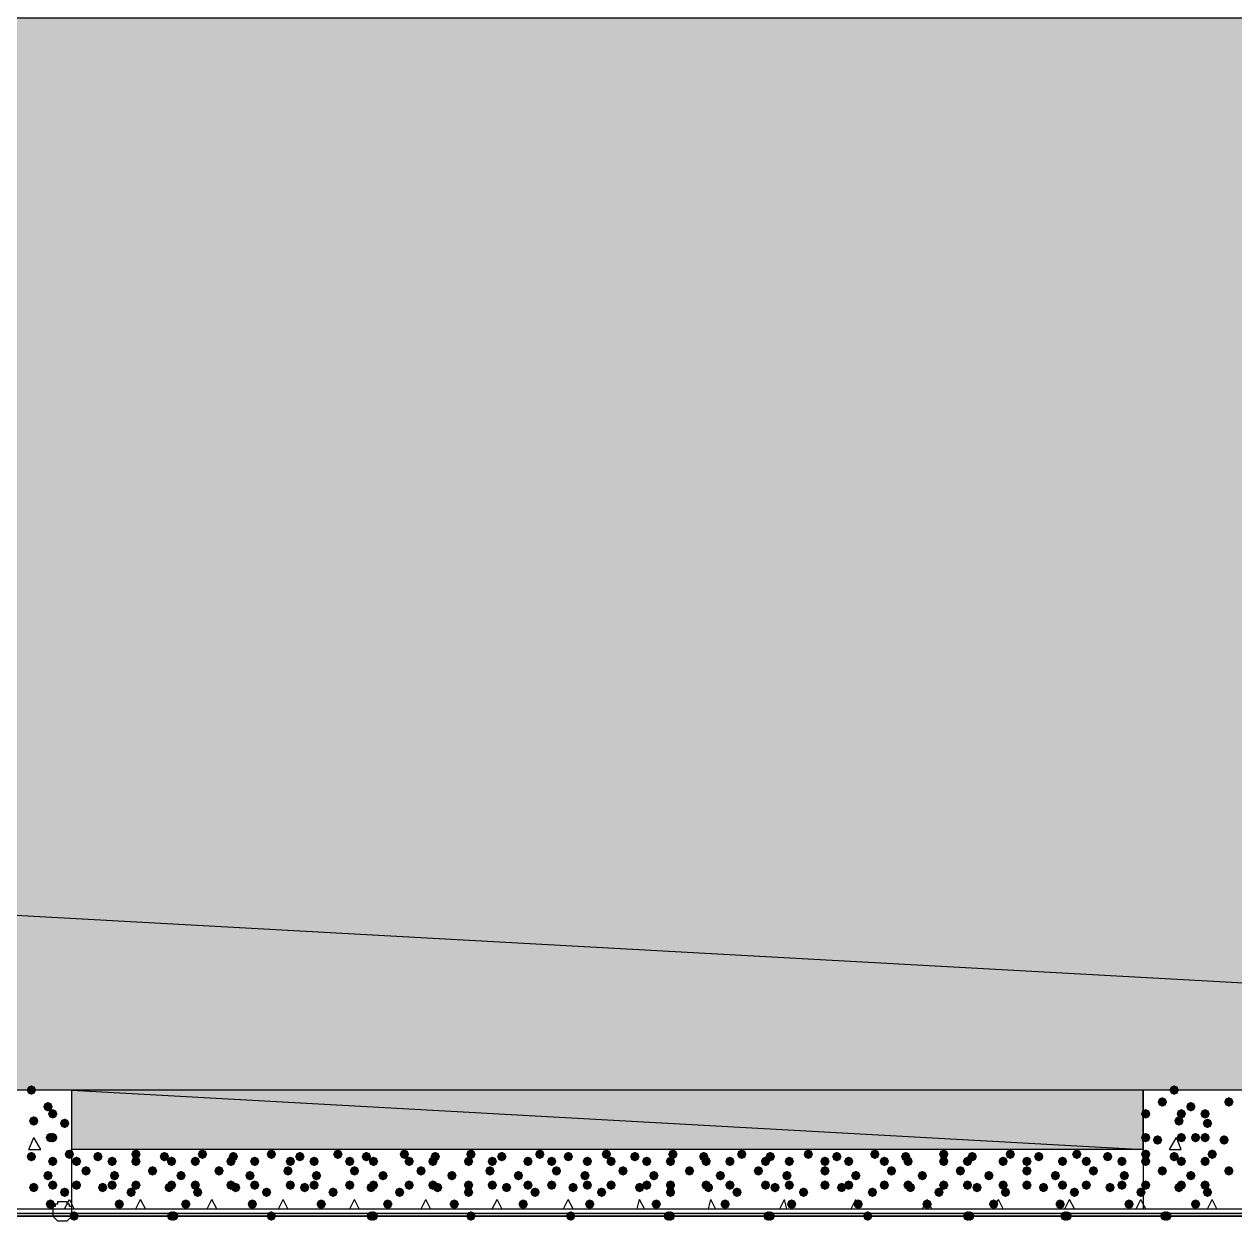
# Model space of a CAD drawing. Header units: millimetres. Extents: x 0 to 420, y 0 to 297.
# Drawn here: x 329.52 to 351.09, y 84.33 to 105.64 of the extents above; entities that cross this region are included whole.
import ezdxf

# ---------------------------------------------------------------- set-up
doc = ezdxf.new("R2010")
doc.units = ezdxf.units.MM
doc.layers.get('0').update_dxf_attribs({"linetype": 'CONTINUOUS'})

msp = doc.modelspace()

# ---------------------------------------------------------------- hatches: boundary and pattern name
at = {"true_color": 0x000008}
h = msp.add_hatch(color=0, dxfattribs=at)
h.paths.add_polyline_path([(385.826, 105.748667), (39.708667, 105.748667), (385.826, 86.656333)], flags=0)
h.paths.add_polyline_path([(39.708667, 105.748667), (385.826, 86.656333), (39.708667, 86.656333)], flags=0)
at = {"true_color": 0x000007}
for points in [[(329.734333, 86.656333), (329.709462, 86.596537), (329.649667, 86.571667), (329.589871, 86.596537), (329.565, 86.656333), (329.589871, 86.716129), (329.649667, 86.741), (329.709462, 86.716129)], [(350.096667, 86.656333), (350.071796, 86.596537), (350.012, 86.571667), (349.952204, 86.596537), (349.927333, 86.656333), (349.952204, 86.716129), (350.012, 86.741), (350.071796, 86.716129)], [(349.885, 86.444667), (349.860129, 86.384871), (349.800333, 86.36), (349.740538, 86.384871), (349.715667, 86.444667), (349.740537, 86.504462), (349.800333, 86.529333), (349.860129, 86.504463)], [(351.070333, 86.444667), (351.045462, 86.384871), (350.985667, 86.36), (350.925871, 86.384871), (350.901, 86.444667), (350.925871, 86.504462), (350.985667, 86.529333), (351.045462, 86.504463)], [(330.030667, 86.36), (330.005796, 86.300204), (329.946, 86.275333), (329.886204, 86.300204), (329.861333, 86.36), (329.886204, 86.419796), (329.946, 86.444667), (330.005796, 86.419796)], [(330.115333, 86.233), (330.090463, 86.173204), (330.030667, 86.148333), (329.970871, 86.173204), (329.946, 86.233), (329.970871, 86.292796), (330.030667, 86.317667), (330.090462, 86.292796)], [(349.588667, 86.233), (349.563796, 86.173204), (349.504, 86.148333), (349.444204, 86.173204), (349.419333, 86.233), (349.444204, 86.292796), (349.504, 86.317667), (349.563796, 86.292796)], [(350.223667, 86.233), (350.198796, 86.173204), (350.139, 86.148333), (350.079204, 86.173204), (350.054333, 86.233), (350.079204, 86.292796), (350.139, 86.317667), (350.198796, 86.292796)], [(350.393, 86.36), (350.368129, 86.300204), (350.308333, 86.275333), (350.248538, 86.300204), (350.223667, 86.36), (350.248537, 86.419796), (350.308333, 86.444667), (350.368129, 86.419796)], [(350.647, 86.233), (350.622129, 86.173204), (350.562333, 86.148333), (350.502538, 86.173204), (350.477667, 86.233), (350.502537, 86.292796), (350.562333, 86.317667), (350.622129, 86.292796)], [(329.776667, 86.106), (329.751796, 86.046204), (329.692, 86.021333), (329.632204, 86.046204), (329.607333, 86.106), (329.632204, 86.165796), (329.692, 86.190667), (329.751796, 86.165796)], [(330.327, 86.063667), (330.302129, 86.003871), (330.242333, 85.979), (330.182538, 86.003871), (330.157667, 86.063667), (330.182537, 86.123462), (330.242333, 86.148333), (330.302129, 86.123463)], [(350.181333, 86.106), (350.156462, 86.046204), (350.096667, 86.021333), (350.036871, 86.046204), (350.012, 86.106), (350.036871, 86.165796), (350.096667, 86.190667), (350.156462, 86.165796)], [(350.689333, 86.063667), (350.664462, 86.003871), (350.604667, 85.979), (350.544871, 86.003871), (350.52, 86.063667), (350.544871, 86.123462), (350.604667, 86.148333), (350.664462, 86.123463)], [(330.073, 85.809667), (330.048129, 85.749871), (329.988333, 85.725), (329.928538, 85.749871), (329.903667, 85.809667), (329.928537, 85.869462), (329.988333, 85.894333), (330.048129, 85.869463)], [(330.115333, 85.809667), (330.090463, 85.749871), (330.030667, 85.725), (329.970871, 85.749871), (329.946, 85.809667), (329.970871, 85.869462), (330.030667, 85.894333), (330.090462, 85.869463)], [(349.588667, 85.809667), (349.563796, 85.749871), (349.504, 85.725), (349.444204, 85.749871), (349.419333, 85.809667), (349.444204, 85.869462), (349.504, 85.894333), (349.563796, 85.869463)], [(349.800333, 85.767333), (349.775463, 85.707538), (349.715667, 85.682667), (349.655871, 85.707538), (349.631, 85.767333), (349.655871, 85.827129), (349.715667, 85.852), (349.775462, 85.827129)], [(350.223667, 85.809667), (350.198796, 85.749871), (350.139, 85.725), (350.079204, 85.749871), (350.054333, 85.809667), (350.079204, 85.869462), (350.139, 85.894333), (350.198796, 85.869463)], [(350.477667, 85.809667), (350.452796, 85.749871), (350.393, 85.725), (350.333204, 85.749871), (350.308333, 85.809667), (350.333204, 85.869462), (350.393, 85.894333), (350.452796, 85.869463)], [(350.647, 85.809667), (350.622129, 85.749871), (350.562333, 85.725), (350.502538, 85.749871), (350.477667, 85.809667), (350.502537, 85.869462), (350.562333, 85.894333), (350.622129, 85.869463)], [(350.985667, 85.767333), (350.960796, 85.707538), (350.901, 85.682667), (350.841204, 85.707538), (350.816333, 85.767333), (350.841204, 85.827129), (350.901, 85.852), (350.960796, 85.827129)], [(329.734333, 85.471), (329.709462, 85.411204), (329.649667, 85.386333), (329.589871, 85.411204), (329.565, 85.471), (329.589871, 85.530796), (329.649667, 85.555667), (329.709462, 85.530796)], [(330.115333, 85.386333), (330.090463, 85.326537), (330.030667, 85.301667), (329.970871, 85.326537), (329.946, 85.386333), (329.970871, 85.446129), (330.030667, 85.471), (330.090462, 85.446129)], [(330.411667, 85.513333), (330.386796, 85.453537), (330.327, 85.428667), (330.267204, 85.453537), (330.242333, 85.513333), (330.267204, 85.573129), (330.327, 85.598), (330.386796, 85.573129)], [(349.588667, 85.513333), (349.563796, 85.453537), (349.504, 85.428667), (349.444204, 85.453537), (349.419333, 85.513333), (349.444204, 85.573129), (349.504, 85.598), (349.563796, 85.573129)], [(349.588667, 85.386333), (349.563796, 85.326537), (349.504, 85.301667), (349.444204, 85.326537), (349.419333, 85.386333), (349.444204, 85.446129), (349.504, 85.471), (349.563796, 85.446129)], [(350.096667, 85.471), (350.071796, 85.411204), (350.012, 85.386333), (349.952204, 85.411204), (349.927333, 85.471), (349.952204, 85.530796), (350.012, 85.555667), (350.071796, 85.530796)], [(350.223667, 85.386333), (350.198796, 85.326537), (350.139, 85.301667), (350.079204, 85.326537), (350.054333, 85.386333), (350.079204, 85.446129), (350.139, 85.471), (350.198796, 85.446129)], [(350.647, 85.386333), (350.622129, 85.326537), (350.562333, 85.301667), (350.502538, 85.326537), (350.477667, 85.386333), (350.502537, 85.446129), (350.562333, 85.471), (350.622129, 85.446129)], [(350.774, 85.513333), (350.749129, 85.453537), (350.689333, 85.428667), (350.629537, 85.453537), (350.604667, 85.513333), (350.629537, 85.573129), (350.689333, 85.598), (350.749129, 85.573129)], [(330.030667, 85.132333), (330.005796, 85.072538), (329.946, 85.047667), (329.886204, 85.072538), (329.861333, 85.132333), (329.886204, 85.192129), (329.946, 85.217), (330.005796, 85.192129)], [(349.885, 85.217), (349.860129, 85.157204), (349.800333, 85.132333), (349.740538, 85.157204), (349.715667, 85.217), (349.740537, 85.276796), (349.800333, 85.301667), (349.860129, 85.276796)], [(350.393, 85.132333), (350.368129, 85.072538), (350.308333, 85.047667), (350.248538, 85.072538), (350.223667, 85.132333), (350.248537, 85.192129), (350.308333, 85.217), (350.368129, 85.192129)], [(351.070333, 85.217), (351.045462, 85.157204), (350.985667, 85.132333), (350.925871, 85.157204), (350.901, 85.217), (350.925871, 85.276796), (350.985667, 85.301667), (351.045462, 85.276796)], [(329.776667, 84.920667), (329.751796, 84.860871), (329.692, 84.836), (329.632204, 84.860871), (329.607333, 84.920667), (329.632204, 84.980462), (329.692, 85.005333), (329.751796, 84.980463)], [(330.115333, 84.963), (330.090463, 84.903204), (330.030667, 84.878333), (329.970871, 84.903204), (329.946, 84.963), (329.970871, 85.022796), (330.030667, 85.047667), (330.090462, 85.022796)], [(349.588667, 84.963), (349.563796, 84.903204), (349.504, 84.878333), (349.444204, 84.903204), (349.419333, 84.963), (349.444204, 85.022796), (349.504, 85.047667), (349.563796, 85.022796)], [(350.181333, 84.920667), (350.156462, 84.860871), (350.096667, 84.836), (350.036871, 84.860871), (350.012, 84.920667), (350.036871, 84.980462), (350.096667, 85.005333), (350.156462, 84.980463)], [(350.223667, 84.963), (350.198796, 84.903204), (350.139, 84.878333), (350.079204, 84.903204), (350.054333, 84.963), (350.079204, 85.022796), (350.139, 85.047667), (350.198796, 85.022796)], [(350.647, 84.963), (350.622129, 84.903204), (350.562333, 84.878333), (350.502538, 84.903204), (350.477667, 84.963), (350.502537, 85.022796), (350.562333, 85.047667), (350.622129, 85.022796)], [(330.327, 84.836), (330.302129, 84.776204), (330.242333, 84.751333), (330.182538, 84.776204), (330.157667, 84.836), (330.182537, 84.895796), (330.242333, 84.920667), (330.302129, 84.895796)], [(350.689333, 84.836), (350.664462, 84.776204), (350.604667, 84.751333), (350.544871, 84.776204), (350.52, 84.836), (350.544871, 84.895796), (350.604667, 84.920667), (350.664462, 84.895796)], [(330.073, 84.624333), (330.048129, 84.564537), (329.988333, 84.539667), (329.928538, 84.564537), (329.903667, 84.624333), (329.928537, 84.684129), (329.988333, 84.709), (330.048129, 84.684129)], [(350.477667, 84.624333), (350.452796, 84.564537), (350.393, 84.539667), (350.333204, 84.564537), (350.308333, 84.624333), (350.333204, 84.684129), (350.393, 84.709), (350.452796, 84.684129)]]:
    msp.add_hatch(color=0, dxfattribs=at).paths.add_polyline_path(points, flags=0)
at = {"true_color": 0x000008}
h = msp.add_hatch(color=0, dxfattribs=at)
h.paths.add_polyline_path([(349.461667, 86.656333), (330.369333, 86.656333), (349.461667, 85.598)], flags=0)
h.paths.add_polyline_path([(330.369333, 86.656333), (349.461667, 85.598), (330.369333, 85.598)], flags=0)
for points in [[(330.538667, 85.386333), (330.513796, 85.326537), (330.454, 85.301667), (330.394204, 85.326537), (330.369333, 85.386333), (330.394204, 85.446129), (330.454, 85.471), (330.513796, 85.446129)], [(330.919667, 85.471), (330.894796, 85.411204), (330.835, 85.386333), (330.775204, 85.411204), (330.750333, 85.471), (330.775204, 85.530796), (330.835, 85.555667), (330.894796, 85.530796)], [(331.173667, 85.386333), (331.148796, 85.326537), (331.089, 85.301667), (331.029204, 85.326537), (331.004333, 85.386333), (331.029204, 85.446129), (331.089, 85.471), (331.148796, 85.446129)], [(331.597, 85.513333), (331.572129, 85.453537), (331.512333, 85.428667), (331.452538, 85.453537), (331.427667, 85.513333), (331.452537, 85.573129), (331.512333, 85.598), (331.572129, 85.573129)], [(331.597, 85.386333), (331.572129, 85.326537), (331.512333, 85.301667), (331.452538, 85.326537), (331.427667, 85.386333), (331.452537, 85.446129), (331.512333, 85.471), (331.572129, 85.446129)], [(332.105, 85.471), (332.080129, 85.411204), (332.020333, 85.386333), (331.960537, 85.411204), (331.935667, 85.471), (331.960537, 85.530796), (332.020333, 85.555667), (332.080129, 85.530796)], [(332.232, 85.386333), (332.207129, 85.326537), (332.147333, 85.301667), (332.087538, 85.326537), (332.062667, 85.386333), (332.087537, 85.446129), (332.147333, 85.471), (332.207129, 85.446129)], [(332.655333, 85.386333), (332.630463, 85.326537), (332.570667, 85.301667), (332.510871, 85.326537), (332.486, 85.386333), (332.510871, 85.446129), (332.570667, 85.471), (332.630462, 85.446129)], [(332.782333, 85.513333), (332.757462, 85.453537), (332.697667, 85.428667), (332.637871, 85.453537), (332.613, 85.513333), (332.637871, 85.573129), (332.697667, 85.598), (332.757462, 85.573129)], [(333.290333, 85.386333), (333.265463, 85.326537), (333.205667, 85.301667), (333.145871, 85.326537), (333.121, 85.386333), (333.145871, 85.446129), (333.205667, 85.471), (333.265462, 85.446129)], [(333.332667, 85.471), (333.307796, 85.411204), (333.248, 85.386333), (333.188204, 85.411204), (333.163333, 85.471), (333.188204, 85.530796), (333.248, 85.555667), (333.307796, 85.530796)], [(333.713667, 85.386333), (333.688796, 85.326537), (333.629, 85.301667), (333.569204, 85.326537), (333.544333, 85.386333), (333.569204, 85.446129), (333.629, 85.471), (333.688796, 85.446129)], [(334.01, 85.513333), (333.985129, 85.453537), (333.925333, 85.428667), (333.865538, 85.453537), (333.840667, 85.513333), (333.865537, 85.573129), (333.925333, 85.598), (333.985129, 85.573129)], [(334.348667, 85.386333), (334.323796, 85.326537), (334.264, 85.301667), (334.204204, 85.326537), (334.179333, 85.386333), (334.204204, 85.446129), (334.264, 85.471), (334.323796, 85.446129)], [(334.518, 85.471), (334.493129, 85.411204), (334.433333, 85.386333), (334.373538, 85.411204), (334.348667, 85.471), (334.373537, 85.530796), (334.433333, 85.555667), (334.493129, 85.530796)], [(334.772, 85.386333), (334.747129, 85.326537), (334.687333, 85.301667), (334.627538, 85.326537), (334.602667, 85.386333), (334.627537, 85.446129), (334.687333, 85.471), (334.747129, 85.446129)], [(335.195333, 85.513333), (335.170462, 85.453537), (335.110667, 85.428667), (335.050871, 85.453537), (335.026, 85.513333), (335.050871, 85.573129), (335.110667, 85.598), (335.170462, 85.573129)], [(335.407, 85.386333), (335.382129, 85.326537), (335.322333, 85.301667), (335.262538, 85.326537), (335.237667, 85.386333), (335.262537, 85.446129), (335.322333, 85.471), (335.382129, 85.446129)], [(335.703333, 85.471), (335.678463, 85.411204), (335.618667, 85.386333), (335.558871, 85.411204), (335.534, 85.471), (335.558871, 85.530796), (335.618667, 85.555667), (335.678462, 85.530796)], [(335.830333, 85.386333), (335.805462, 85.326537), (335.745667, 85.301667), (335.685871, 85.326537), (335.661, 85.386333), (335.685871, 85.446129), (335.745667, 85.471), (335.805462, 85.446129)], [(336.380667, 85.513333), (336.355796, 85.453537), (336.296, 85.428667), (336.236204, 85.453537), (336.211333, 85.513333), (336.236204, 85.573129), (336.296, 85.598), (336.355796, 85.573129)], [(336.465333, 85.386333), (336.440462, 85.326537), (336.380667, 85.301667), (336.320871, 85.326537), (336.296, 85.386333), (336.320871, 85.446129), (336.380667, 85.471), (336.440462, 85.446129)], [(336.888667, 85.386333), (336.863796, 85.326537), (336.804, 85.301667), (336.744204, 85.326537), (336.719333, 85.386333), (336.744204, 85.446129), (336.804, 85.471), (336.863796, 85.446129)], [(336.931, 85.471), (336.906129, 85.411204), (336.846333, 85.386333), (336.786538, 85.411204), (336.761667, 85.471), (336.786537, 85.530796), (336.846333, 85.555667), (336.906129, 85.530796)], [(337.523667, 85.386333), (337.498796, 85.326537), (337.439, 85.301667), (337.379204, 85.326537), (337.354333, 85.386333), (337.379204, 85.446129), (337.439, 85.471), (337.498796, 85.446129)], [(337.566, 85.513333), (337.541129, 85.453537), (337.481333, 85.428667), (337.421538, 85.453537), (337.396667, 85.513333), (337.421537, 85.573129), (337.481333, 85.598), (337.541129, 85.573129)], [(337.947, 85.386333), (337.922129, 85.326537), (337.862333, 85.301667), (337.802538, 85.326537), (337.777667, 85.386333), (337.802537, 85.446129), (337.862333, 85.471), (337.922129, 85.446129)], [(338.116333, 85.471), (338.091462, 85.411204), (338.031667, 85.386333), (337.971871, 85.411204), (337.947, 85.471), (337.971871, 85.530796), (338.031667, 85.555667), (338.091462, 85.530796)], [(338.582, 85.386333), (338.557129, 85.326537), (338.497333, 85.301667), (338.437538, 85.326537), (338.412667, 85.386333), (338.437537, 85.446129), (338.497333, 85.471), (338.557129, 85.446129)], [(338.793667, 85.513333), (338.768796, 85.453537), (338.709, 85.428667), (338.649204, 85.453537), (338.624333, 85.513333), (338.649204, 85.573129), (338.709, 85.598), (338.768796, 85.573129)], [(339.005333, 85.386333), (338.980462, 85.326537), (338.920667, 85.301667), (338.860871, 85.326537), (338.836, 85.386333), (338.860871, 85.446129), (338.920667, 85.471), (338.980462, 85.446129)], [(339.301667, 85.471), (339.276796, 85.411204), (339.217, 85.386333), (339.157204, 85.411204), (339.132333, 85.471), (339.157204, 85.530796), (339.217, 85.555667), (339.276796, 85.530796)], [(339.640333, 85.386333), (339.615463, 85.326537), (339.555667, 85.301667), (339.495871, 85.326537), (339.471, 85.386333), (339.495871, 85.446129), (339.555667, 85.471), (339.615462, 85.446129)], [(339.979, 85.513333), (339.954129, 85.453537), (339.894333, 85.428667), (339.834538, 85.453537), (339.809667, 85.513333), (339.834537, 85.573129), (339.894333, 85.598), (339.954129, 85.573129)], [(340.063667, 85.386333), (340.038796, 85.326537), (339.979, 85.301667), (339.919204, 85.326537), (339.894333, 85.386333), (339.919204, 85.446129), (339.979, 85.471), (340.038796, 85.446129)], [(340.487, 85.471), (340.462129, 85.411204), (340.402333, 85.386333), (340.342538, 85.411204), (340.317667, 85.471), (340.342537, 85.530796), (340.402333, 85.555667), (340.462129, 85.530796)], [(340.698667, 85.386333), (340.673796, 85.326537), (340.614, 85.301667), (340.554204, 85.326537), (340.529333, 85.386333), (340.554204, 85.446129), (340.614, 85.471), (340.673796, 85.446129)], [(341.122, 85.386333), (341.097129, 85.326537), (341.037333, 85.301667), (340.977538, 85.326537), (340.952667, 85.386333), (340.977537, 85.446129), (341.037333, 85.471), (341.097129, 85.446129)], [(341.164333, 85.513333), (341.139462, 85.453537), (341.079667, 85.428667), (341.019871, 85.453537), (340.995, 85.513333), (341.019871, 85.573129), (341.079667, 85.598), (341.139462, 85.573129)], [(341.714667, 85.471), (341.689796, 85.411204), (341.63, 85.386333), (341.570204, 85.411204), (341.545333, 85.471), (341.570204, 85.530796), (341.63, 85.555667), (341.689796, 85.530796)], [(341.757, 85.386333), (341.732129, 85.326537), (341.672333, 85.301667), (341.612538, 85.326537), (341.587667, 85.386333), (341.612537, 85.446129), (341.672333, 85.471), (341.732129, 85.446129)], [(342.180333, 85.386333), (342.155463, 85.326537), (342.095667, 85.301667), (342.035871, 85.326537), (342.011, 85.386333), (342.035871, 85.446129), (342.095667, 85.471), (342.155462, 85.446129)], [(342.392, 85.513333), (342.367129, 85.453537), (342.307333, 85.428667), (342.247538, 85.453537), (342.222667, 85.513333), (342.247537, 85.573129), (342.307333, 85.598), (342.367129, 85.573129)], [(342.815333, 85.386333), (342.790462, 85.326537), (342.730667, 85.301667), (342.670871, 85.326537), (342.646, 85.386333), (342.670871, 85.446129), (342.730667, 85.471), (342.790462, 85.446129)], [(342.9, 85.471), (342.875129, 85.411204), (342.815333, 85.386333), (342.755538, 85.411204), (342.730667, 85.471), (342.755537, 85.530796), (342.815333, 85.555667), (342.875129, 85.530796)], [(343.238667, 85.386333), (343.213796, 85.326537), (343.154, 85.301667), (343.094204, 85.326537), (343.069333, 85.386333), (343.094204, 85.446129), (343.154, 85.471), (343.213796, 85.446129)], [(343.577333, 85.513333), (343.552462, 85.453537), (343.492667, 85.428667), (343.432871, 85.453537), (343.408, 85.513333), (343.432871, 85.573129), (343.492667, 85.598), (343.552462, 85.573129)], [(343.873667, 85.386333), (343.848796, 85.326537), (343.789, 85.301667), (343.729204, 85.326537), (343.704333, 85.386333), (343.729204, 85.446129), (343.789, 85.471), (343.848796, 85.446129)], [(344.085333, 85.471), (344.060462, 85.411204), (344.000667, 85.386333), (343.940871, 85.411204), (343.916, 85.471), (343.940871, 85.530796), (344.000667, 85.555667), (344.060462, 85.530796)], [(344.297, 85.386333), (344.272129, 85.326537), (344.212333, 85.301667), (344.152537, 85.326537), (344.127667, 85.386333), (344.152537, 85.446129), (344.212333, 85.471), (344.272129, 85.446129)], [(344.762667, 85.513333), (344.737796, 85.453537), (344.678, 85.428667), (344.618204, 85.453537), (344.593333, 85.513333), (344.618204, 85.573129), (344.678, 85.598), (344.737796, 85.573129)], [(344.932, 85.386333), (344.907129, 85.326537), (344.847333, 85.301667), (344.787537, 85.326537), (344.762667, 85.386333), (344.787537, 85.446129), (344.847333, 85.471), (344.907129, 85.446129)], [(345.313, 85.471), (345.288129, 85.411204), (345.228333, 85.386333), (345.168537, 85.411204), (345.143667, 85.471), (345.168537, 85.530796), (345.228333, 85.555667), (345.288129, 85.530796)], [(345.355333, 85.386333), (345.330462, 85.326537), (345.270667, 85.301667), (345.210871, 85.326537), (345.186, 85.386333), (345.210871, 85.446129), (345.270667, 85.471), (345.330462, 85.446129)], [(345.990333, 85.513333), (345.965463, 85.453537), (345.905667, 85.428667), (345.845871, 85.453537), (345.821, 85.513333), (345.845871, 85.573129), (345.905667, 85.598), (345.965462, 85.573129)], [(345.990333, 85.386333), (345.965463, 85.326537), (345.905667, 85.301667), (345.845871, 85.326537), (345.821, 85.386333), (345.845871, 85.446129), (345.905667, 85.471), (345.965462, 85.446129)], [(346.413667, 85.386333), (346.388796, 85.326537), (346.329, 85.301667), (346.269204, 85.326537), (346.244333, 85.386333), (346.269204, 85.446129), (346.329, 85.471), (346.388796, 85.446129)], [(346.498333, 85.471), (346.473462, 85.411204), (346.413667, 85.386333), (346.353871, 85.411204), (346.329, 85.471), (346.353871, 85.530796), (346.413667, 85.555667), (346.473462, 85.530796)], [(347.048667, 85.386333), (347.023796, 85.326537), (346.964, 85.301667), (346.904204, 85.326537), (346.879333, 85.386333), (346.904204, 85.446129), (346.964, 85.471), (347.023796, 85.446129)], [(347.175667, 85.513333), (347.150796, 85.453537), (347.091, 85.428667), (347.031204, 85.453537), (347.006333, 85.513333), (347.031204, 85.573129), (347.091, 85.598), (347.150796, 85.573129)], [(347.472, 85.386333), (347.447129, 85.326537), (347.387333, 85.301667), (347.327538, 85.326537), (347.302667, 85.386333), (347.327537, 85.446129), (347.387333, 85.471), (347.447129, 85.446129)], [(347.683667, 85.471), (347.658796, 85.411204), (347.599, 85.386333), (347.539204, 85.411204), (347.514333, 85.471), (347.539204, 85.530796), (347.599, 85.555667), (347.658796, 85.530796)], [(348.107, 85.386333), (348.082129, 85.326537), (348.022333, 85.301667), (347.962538, 85.326537), (347.937667, 85.386333), (347.962537, 85.446129), (348.022333, 85.471), (348.082129, 85.446129)], [(348.361, 85.513333), (348.336129, 85.453537), (348.276333, 85.428667), (348.216537, 85.453537), (348.191667, 85.513333), (348.216537, 85.573129), (348.276333, 85.598), (348.336129, 85.573129)], [(348.530333, 85.386333), (348.505463, 85.326537), (348.445667, 85.301667), (348.385871, 85.326537), (348.361, 85.386333), (348.385871, 85.446129), (348.445667, 85.471), (348.505462, 85.446129)], [(348.911333, 85.471), (348.886462, 85.411204), (348.826667, 85.386333), (348.766871, 85.411204), (348.742, 85.471), (348.766871, 85.530796), (348.826667, 85.555667), (348.886462, 85.530796)], [(349.165333, 85.386333), (349.140463, 85.326537), (349.080667, 85.301667), (349.020871, 85.326537), (348.996, 85.386333), (349.020871, 85.446129), (349.080667, 85.471), (349.140462, 85.446129)], [(330.708, 85.217), (330.683129, 85.157204), (330.623333, 85.132333), (330.563538, 85.157204), (330.538667, 85.217), (330.563537, 85.276796), (330.623333, 85.301667), (330.683129, 85.276796)], [(331.216, 85.132333), (331.191129, 85.072538), (331.131333, 85.047667), (331.071537, 85.072538), (331.046667, 85.132333), (331.071537, 85.192129), (331.131333, 85.217), (331.191129, 85.192129)], [(331.893333, 85.217), (331.868462, 85.157204), (331.808667, 85.132333), (331.748871, 85.157204), (331.724, 85.217), (331.748871, 85.276796), (331.808667, 85.301667), (331.868462, 85.276796)], [(332.401333, 85.132333), (332.376463, 85.072538), (332.316667, 85.047667), (332.256871, 85.072538), (332.232, 85.132333), (332.256871, 85.192129), (332.316667, 85.217), (332.376462, 85.192129)], [(333.078667, 85.217), (333.053796, 85.157204), (332.994, 85.132333), (332.934204, 85.157204), (332.909333, 85.217), (332.934204, 85.276796), (332.994, 85.301667), (333.053796, 85.276796)], [(333.629, 85.132333), (333.604129, 85.072538), (333.544333, 85.047667), (333.484537, 85.072538), (333.459667, 85.132333), (333.484537, 85.192129), (333.544333, 85.217), (333.604129, 85.192129)], [(334.306333, 85.217), (334.281462, 85.157204), (334.221667, 85.132333), (334.161871, 85.157204), (334.137, 85.217), (334.161871, 85.276796), (334.221667, 85.301667), (334.281462, 85.276796)], [(334.814333, 85.132333), (334.789462, 85.072538), (334.729667, 85.047667), (334.669871, 85.072538), (334.645, 85.132333), (334.669871, 85.192129), (334.729667, 85.217), (334.789462, 85.192129)], [(335.491667, 85.217), (335.466796, 85.157204), (335.407, 85.132333), (335.347204, 85.157204), (335.322333, 85.217), (335.347204, 85.276796), (335.407, 85.301667), (335.466796, 85.276796)], [(335.999667, 85.132333), (335.974796, 85.072538), (335.915, 85.047667), (335.855204, 85.072538), (335.830333, 85.132333), (335.855204, 85.192129), (335.915, 85.217), (335.974796, 85.192129)], [(336.677, 85.217), (336.652129, 85.157204), (336.592333, 85.132333), (336.532537, 85.157204), (336.507667, 85.217), (336.532537, 85.276796), (336.592333, 85.301667), (336.652129, 85.276796)], [(337.227333, 85.132333), (337.202462, 85.072538), (337.142667, 85.047667), (337.082871, 85.072538), (337.058, 85.132333), (337.082871, 85.192129), (337.142667, 85.217), (337.202462, 85.192129)], [(337.904667, 85.217), (337.879796, 85.157204), (337.82, 85.132333), (337.760204, 85.157204), (337.735333, 85.217), (337.760204, 85.276796), (337.82, 85.301667), (337.879796, 85.276796)], [(338.412667, 85.132333), (338.387796, 85.072538), (338.328, 85.047667), (338.268204, 85.072538), (338.243333, 85.132333), (338.268204, 85.192129), (338.328, 85.217), (338.387796, 85.192129)], [(339.09, 85.217), (339.065129, 85.157204), (339.005333, 85.132333), (338.945538, 85.157204), (338.920667, 85.217), (338.945537, 85.276796), (339.005333, 85.301667), (339.065129, 85.276796)], [(339.598, 85.132333), (339.573129, 85.072538), (339.513333, 85.047667), (339.453538, 85.072538), (339.428667, 85.132333), (339.453537, 85.192129), (339.513333, 85.217), (339.573129, 85.192129)], [(340.275333, 85.217), (340.250463, 85.157204), (340.190667, 85.132333), (340.130871, 85.157204), (340.106, 85.217), (340.130871, 85.276796), (340.190667, 85.301667), (340.250462, 85.276796)], [(340.825667, 85.132333), (340.800796, 85.072538), (340.741, 85.047667), (340.681204, 85.072538), (340.656333, 85.132333), (340.681204, 85.192129), (340.741, 85.217), (340.800796, 85.192129)], [(341.460667, 85.217), (341.435796, 85.157204), (341.376, 85.132333), (341.316204, 85.157204), (341.291333, 85.217), (341.316204, 85.276796), (341.376, 85.301667), (341.435796, 85.276796)], [(342.011, 85.132333), (341.986129, 85.072538), (341.926333, 85.047667), (341.866537, 85.072538), (341.841667, 85.132333), (341.866537, 85.192129), (341.926333, 85.217), (341.986129, 85.192129)], [(342.688333, 85.217), (342.663462, 85.157204), (342.603667, 85.132333), (342.543871, 85.157204), (342.519, 85.217), (342.543871, 85.276796), (342.603667, 85.301667), (342.663462, 85.276796)], [(343.196333, 85.132333), (343.171462, 85.072538), (343.111667, 85.047667), (343.051871, 85.072538), (343.027, 85.132333), (343.051871, 85.192129), (343.111667, 85.217), (343.171462, 85.192129)], [(343.873667, 85.217), (343.848796, 85.157204), (343.789, 85.132333), (343.729204, 85.157204), (343.704333, 85.217), (343.729204, 85.276796), (343.789, 85.301667), (343.848796, 85.276796)], [(344.424, 85.132333), (344.399129, 85.072538), (344.339333, 85.047667), (344.279537, 85.072538), (344.254667, 85.132333), (344.279537, 85.192129), (344.339333, 85.217), (344.399129, 85.192129)], [(345.059, 85.217), (345.034129, 85.157204), (344.974333, 85.132333), (344.914537, 85.157204), (344.889667, 85.217), (344.914537, 85.276796), (344.974333, 85.301667), (345.034129, 85.276796)], [(345.609333, 85.132333), (345.584462, 85.072538), (345.524667, 85.047667), (345.464871, 85.072538), (345.44, 85.132333), (345.464871, 85.192129), (345.524667, 85.217), (345.584462, 85.192129)], [(346.286667, 85.217), (346.261796, 85.157204), (346.202, 85.132333), (346.142204, 85.157204), (346.117333, 85.217), (346.142204, 85.276796), (346.202, 85.301667), (346.261796, 85.276796)], [(346.794667, 85.132333), (346.769796, 85.072538), (346.71, 85.047667), (346.650204, 85.072538), (346.625333, 85.132333), (346.650204, 85.192129), (346.71, 85.217), (346.769796, 85.192129)], [(347.472, 85.217), (347.447129, 85.157204), (347.387333, 85.132333), (347.327538, 85.157204), (347.302667, 85.217), (347.327537, 85.276796), (347.387333, 85.301667), (347.447129, 85.276796)], [(347.98, 85.132333), (347.955129, 85.072538), (347.895333, 85.047667), (347.835537, 85.072538), (347.810667, 85.132333), (347.835537, 85.192129), (347.895333, 85.217), (347.955129, 85.192129)], [(348.657333, 85.217), (348.632462, 85.157204), (348.572667, 85.132333), (348.512871, 85.157204), (348.488, 85.217), (348.512871, 85.276796), (348.572667, 85.301667), (348.632462, 85.276796)], [(349.207667, 85.132333), (349.182796, 85.072538), (349.123, 85.047667), (349.063204, 85.072538), (349.038333, 85.132333), (349.063204, 85.192129), (349.123, 85.217), (349.182796, 85.192129)], [(330.538667, 84.963), (330.513796, 84.903204), (330.454, 84.878333), (330.394204, 84.903204), (330.369333, 84.963), (330.394204, 85.022796), (330.454, 85.047667), (330.513796, 85.022796)], [(331.004333, 84.920667), (330.979462, 84.860871), (330.919667, 84.836), (330.859871, 84.860871), (330.835, 84.920667), (330.859871, 84.980462), (330.919667, 85.005333), (330.979462, 84.980463)], [(331.173667, 84.963), (331.148796, 84.903204), (331.089, 84.878333), (331.029204, 84.903204), (331.004333, 84.963), (331.029204, 85.022796), (331.089, 85.047667), (331.148796, 85.022796)], [(331.597, 84.963), (331.572129, 84.903204), (331.512333, 84.878333), (331.452538, 84.903204), (331.427667, 84.963), (331.452537, 85.022796), (331.512333, 85.047667), (331.572129, 85.022796)], [(332.189667, 84.920667), (332.164796, 84.860871), (332.105, 84.836), (332.045204, 84.860871), (332.020333, 84.920667), (332.045204, 84.980462), (332.105, 85.005333), (332.164796, 84.980463)], [(332.232, 84.963), (332.207129, 84.903204), (332.147333, 84.878333), (332.087538, 84.903204), (332.062667, 84.963), (332.087537, 85.022796), (332.147333, 85.047667), (332.207129, 85.022796)], [(332.655333, 84.963), (332.630463, 84.903204), (332.570667, 84.878333), (332.510871, 84.903204), (332.486, 84.963), (332.510871, 85.022796), (332.570667, 85.047667), (332.630462, 85.022796)], [(333.290333, 84.963), (333.265463, 84.903204), (333.205667, 84.878333), (333.145871, 84.903204), (333.121, 84.963), (333.145871, 85.022796), (333.205667, 85.047667), (333.265462, 85.022796)], [(333.375, 84.920667), (333.350129, 84.860871), (333.290333, 84.836), (333.230537, 84.860871), (333.205667, 84.920667), (333.230537, 84.980462), (333.290333, 85.005333), (333.350129, 84.980463)], [(333.713667, 84.963), (333.688796, 84.903204), (333.629, 84.878333), (333.569204, 84.903204), (333.544333, 84.963), (333.569204, 85.022796), (333.629, 85.047667), (333.688796, 85.022796)], [(334.348667, 84.963), (334.323796, 84.903204), (334.264, 84.878333), (334.204204, 84.903204), (334.179333, 84.963), (334.204204, 85.022796), (334.264, 85.047667), (334.323796, 85.022796)], [(334.602667, 84.920667), (334.577796, 84.860871), (334.518, 84.836), (334.458204, 84.860871), (334.433333, 84.920667), (334.458204, 84.980462), (334.518, 85.005333), (334.577796, 84.980463)], [(334.772, 84.963), (334.747129, 84.903204), (334.687333, 84.878333), (334.627538, 84.903204), (334.602667, 84.963), (334.627537, 85.022796), (334.687333, 85.047667), (334.747129, 85.022796)], [(335.407, 84.963), (335.382129, 84.903204), (335.322333, 84.878333), (335.262538, 84.903204), (335.237667, 84.963), (335.262537, 85.022796), (335.322333, 85.047667), (335.382129, 85.022796)], [(335.788, 84.920667), (335.763129, 84.860871), (335.703333, 84.836), (335.643537, 84.860871), (335.618667, 84.920667), (335.643537, 84.980462), (335.703333, 85.005333), (335.763129, 84.980463)], [(335.830333, 84.963), (335.805462, 84.903204), (335.745667, 84.878333), (335.685871, 84.903204), (335.661, 84.963), (335.685871, 85.022796), (335.745667, 85.047667), (335.805462, 85.022796)], [(336.465333, 84.963), (336.440462, 84.903204), (336.380667, 84.878333), (336.320871, 84.903204), (336.296, 84.963), (336.320871, 85.022796), (336.380667, 85.047667), (336.440462, 85.022796)], [(336.888667, 84.963), (336.863796, 84.903204), (336.804, 84.878333), (336.744204, 84.903204), (336.719333, 84.963), (336.744204, 85.022796), (336.804, 85.047667), (336.863796, 85.022796)], [(336.973333, 84.920667), (336.948463, 84.860871), (336.888667, 84.836), (336.828871, 84.860871), (336.804, 84.920667), (336.828871, 84.980462), (336.888667, 85.005333), (336.948462, 84.980463)], [(337.523667, 84.963), (337.498796, 84.903204), (337.439, 84.878333), (337.379204, 84.903204), (337.354333, 84.963), (337.379204, 85.022796), (337.439, 85.047667), (337.498796, 85.022796)], [(337.947, 84.963), (337.922129, 84.903204), (337.862333, 84.878333), (337.802538, 84.903204), (337.777667, 84.963), (337.802537, 85.022796), (337.862333, 85.047667), (337.922129, 85.022796)], [(338.201, 84.920667), (338.176129, 84.860871), (338.116333, 84.836), (338.056537, 84.860871), (338.031667, 84.920667), (338.056537, 84.980462), (338.116333, 85.005333), (338.176129, 84.980463)], [(338.582, 84.963), (338.557129, 84.903204), (338.497333, 84.878333), (338.437538, 84.903204), (338.412667, 84.963), (338.437537, 85.022796), (338.497333, 85.047667), (338.557129, 85.022796)], [(339.005333, 84.963), (338.980462, 84.903204), (338.920667, 84.878333), (338.860871, 84.903204), (338.836, 84.963), (338.860871, 85.022796), (338.920667, 85.047667), (338.980462, 85.022796)], [(339.386333, 84.920667), (339.361463, 84.860871), (339.301667, 84.836), (339.241871, 84.860871), (339.217, 84.920667), (339.241871, 84.980462), (339.301667, 85.005333), (339.361462, 84.980463)], [(339.640333, 84.963), (339.615463, 84.903204), (339.555667, 84.878333), (339.495871, 84.903204), (339.471, 84.963), (339.495871, 85.022796), (339.555667, 85.047667), (339.615462, 85.022796)], [(340.063667, 84.963), (340.038796, 84.903204), (339.979, 84.878333), (339.919204, 84.903204), (339.894333, 84.963), (339.919204, 85.022796), (339.979, 85.047667), (340.038796, 85.022796)], [(340.571667, 84.920667), (340.546796, 84.860871), (340.487, 84.836), (340.427204, 84.860871), (340.402333, 84.920667), (340.427204, 84.980462), (340.487, 85.005333), (340.546796, 84.980463)], [(340.698667, 84.963), (340.673796, 84.903204), (340.614, 84.878333), (340.554204, 84.903204), (340.529333, 84.963), (340.554204, 85.022796), (340.614, 85.047667), (340.673796, 85.022796)], [(341.122, 84.963), (341.097129, 84.903204), (341.037333, 84.878333), (340.977538, 84.903204), (340.952667, 84.963), (340.977537, 85.022796), (341.037333, 85.047667), (341.097129, 85.022796)], [(341.757, 84.963), (341.732129, 84.903204), (341.672333, 84.878333), (341.612538, 84.903204), (341.587667, 84.963), (341.612537, 85.022796), (341.672333, 85.047667), (341.732129, 85.022796)], [(341.799333, 84.920667), (341.774462, 84.860871), (341.714667, 84.836), (341.654871, 84.860871), (341.63, 84.920667), (341.654871, 84.980462), (341.714667, 85.005333), (341.774462, 84.980463)], [(342.180333, 84.963), (342.155463, 84.903204), (342.095667, 84.878333), (342.035871, 84.903204), (342.011, 84.963), (342.035871, 85.022796), (342.095667, 85.047667), (342.155462, 85.022796)], [(342.815333, 84.963), (342.790462, 84.903204), (342.730667, 84.878333), (342.670871, 84.903204), (342.646, 84.963), (342.670871, 85.022796), (342.730667, 85.047667), (342.790462, 85.022796)], [(342.984667, 84.920667), (342.959796, 84.860871), (342.9, 84.836), (342.840204, 84.860871), (342.815333, 84.920667), (342.840204, 84.980462), (342.9, 85.005333), (342.959796, 84.980463)], [(343.238667, 84.963), (343.213796, 84.903204), (343.154, 84.878333), (343.094204, 84.903204), (343.069333, 84.963), (343.094204, 85.022796), (343.154, 85.047667), (343.213796, 85.022796)], [(343.873667, 84.963), (343.848796, 84.903204), (343.789, 84.878333), (343.729204, 84.903204), (343.704333, 84.963), (343.729204, 85.022796), (343.789, 85.047667), (343.848796, 85.022796)], [(344.17, 84.920667), (344.145129, 84.860871), (344.085333, 84.836), (344.025538, 84.860871), (344.000667, 84.920667), (344.025537, 84.980462), (344.085333, 85.005333), (344.145129, 84.980463)], [(344.297, 84.963), (344.272129, 84.903204), (344.212333, 84.878333), (344.152537, 84.903204), (344.127667, 84.963), (344.152537, 85.022796), (344.212333, 85.047667), (344.272129, 85.022796)], [(344.932, 84.963), (344.907129, 84.903204), (344.847333, 84.878333), (344.787537, 84.903204), (344.762667, 84.963), (344.787537, 85.022796), (344.847333, 85.047667), (344.907129, 85.022796)], [(345.355333, 84.963), (345.330462, 84.903204), (345.270667, 84.878333), (345.210871, 84.903204), (345.186, 84.963), (345.210871, 85.022796), (345.270667, 85.047667), (345.330462, 85.022796)], [(345.397667, 84.920667), (345.372796, 84.860871), (345.313, 84.836), (345.253204, 84.860871), (345.228333, 84.920667), (345.253204, 84.980462), (345.313, 85.005333), (345.372796, 84.980463)], [(345.990333, 84.963), (345.965463, 84.903204), (345.905667, 84.878333), (345.845871, 84.903204), (345.821, 84.963), (345.845871, 85.022796), (345.905667, 85.047667), (345.965462, 85.022796)], [(346.413667, 84.963), (346.388796, 84.903204), (346.329, 84.878333), (346.269204, 84.903204), (346.244333, 84.963), (346.269204, 85.022796), (346.329, 85.047667), (346.388796, 85.022796)], [(346.583, 84.920667), (346.558129, 84.860871), (346.498333, 84.836), (346.438538, 84.860871), (346.413667, 84.920667), (346.438537, 84.980462), (346.498333, 85.005333), (346.558129, 84.980463)], [(347.048667, 84.963), (347.023796, 84.903204), (346.964, 84.878333), (346.904204, 84.903204), (346.879333, 84.963), (346.904204, 85.022796), (346.964, 85.047667), (347.023796, 85.022796)], [(347.472, 84.963), (347.447129, 84.903204), (347.387333, 84.878333), (347.327538, 84.903204), (347.302667, 84.963), (347.327537, 85.022796), (347.387333, 85.047667), (347.447129, 85.022796)], [(347.768333, 84.920667), (347.743462, 84.860871), (347.683667, 84.836), (347.623871, 84.860871), (347.599, 84.920667), (347.623871, 84.980462), (347.683667, 85.005333), (347.743462, 84.980463)], [(348.107, 84.963), (348.082129, 84.903204), (348.022333, 84.878333), (347.962538, 84.903204), (347.937667, 84.963), (347.962537, 85.022796), (348.022333, 85.047667), (348.082129, 85.022796)], [(348.530333, 84.963), (348.505463, 84.903204), (348.445667, 84.878333), (348.385871, 84.903204), (348.361, 84.963), (348.385871, 85.022796), (348.445667, 85.047667), (348.505462, 85.022796)], [(348.953667, 84.920667), (348.928796, 84.860871), (348.869, 84.836), (348.809204, 84.860871), (348.784333, 84.920667), (348.809204, 84.980462), (348.869, 85.005333), (348.928796, 84.980463)], [(349.165333, 84.963), (349.140463, 84.903204), (349.080667, 84.878333), (349.020871, 84.903204), (348.996, 84.963), (349.020871, 85.022796), (349.080667, 85.047667), (349.140462, 85.022796)], [(331.512333, 84.836), (331.487462, 84.776204), (331.427667, 84.751333), (331.367871, 84.776204), (331.343, 84.836), (331.367871, 84.895796), (331.427667, 84.920667), (331.487462, 84.895796)], [(332.697667, 84.836), (332.672796, 84.776204), (332.613, 84.751333), (332.553204, 84.776204), (332.528333, 84.836), (332.553204, 84.895796), (332.613, 84.920667), (332.672796, 84.895796)], [(333.925333, 84.836), (333.900463, 84.776204), (333.840667, 84.751333), (333.780871, 84.776204), (333.756, 84.836), (333.780871, 84.895796), (333.840667, 84.920667), (333.900462, 84.895796)], [(335.110667, 84.836), (335.085796, 84.776204), (335.026, 84.751333), (334.966204, 84.776204), (334.941333, 84.836), (334.966204, 84.895796), (335.026, 84.920667), (335.085796, 84.895796)], [(336.296, 84.836), (336.271129, 84.776204), (336.211333, 84.751333), (336.151538, 84.776204), (336.126667, 84.836), (336.151537, 84.895796), (336.211333, 84.920667), (336.271129, 84.895796)], [(337.523667, 84.836), (337.498796, 84.776204), (337.439, 84.751333), (337.379204, 84.776204), (337.354333, 84.836), (337.379204, 84.895796), (337.439, 84.920667), (337.498796, 84.895796)], [(338.709, 84.836), (338.684129, 84.776204), (338.624333, 84.751333), (338.564537, 84.776204), (338.539667, 84.836), (338.564537, 84.895796), (338.624333, 84.920667), (338.684129, 84.895796)], [(339.894333, 84.836), (339.869462, 84.776204), (339.809667, 84.751333), (339.749871, 84.776204), (339.725, 84.836), (339.749871, 84.895796), (339.809667, 84.920667), (339.869462, 84.895796)], [(341.122, 84.836), (341.097129, 84.776204), (341.037333, 84.751333), (340.977538, 84.776204), (340.952667, 84.836), (340.977537, 84.895796), (341.037333, 84.920667), (341.097129, 84.895796)], [(342.307333, 84.836), (342.282462, 84.776204), (342.222667, 84.751333), (342.162871, 84.776204), (342.138, 84.836), (342.162871, 84.895796), (342.222667, 84.920667), (342.282462, 84.895796)], [(343.492667, 84.836), (343.467796, 84.776204), (343.408, 84.751333), (343.348204, 84.776204), (343.323333, 84.836), (343.348204, 84.895796), (343.408, 84.920667), (343.467796, 84.895796)], [(344.720333, 84.836), (344.695462, 84.776204), (344.635667, 84.751333), (344.575871, 84.776204), (344.551, 84.836), (344.575871, 84.895796), (344.635667, 84.920667), (344.695462, 84.895796)], [(345.905667, 84.836), (345.880796, 84.776204), (345.821, 84.751333), (345.761204, 84.776204), (345.736333, 84.836), (345.761204, 84.895796), (345.821, 84.920667), (345.880796, 84.895796)], [(347.091, 84.836), (347.066129, 84.776204), (347.006333, 84.751333), (346.946537, 84.776204), (346.921667, 84.836), (346.946537, 84.895796), (347.006333, 84.920667), (347.066129, 84.895796)], [(348.318667, 84.836), (348.293796, 84.776204), (348.234, 84.751333), (348.174204, 84.776204), (348.149333, 84.836), (348.174204, 84.895796), (348.234, 84.920667), (348.293796, 84.895796)], [(349.504, 84.836), (349.479129, 84.776204), (349.419333, 84.751333), (349.359537, 84.776204), (349.334667, 84.836), (349.359537, 84.895796), (349.419333, 84.920667), (349.479129, 84.895796)], [(331.300667, 84.624333), (331.275796, 84.564537), (331.216, 84.539667), (331.156204, 84.564537), (331.131333, 84.624333), (331.156204, 84.684129), (331.216, 84.709), (331.275796, 84.684129)], [(332.486, 84.624333), (332.461129, 84.564537), (332.401333, 84.539667), (332.341537, 84.564537), (332.316667, 84.624333), (332.341537, 84.684129), (332.401333, 84.709), (332.461129, 84.684129)], [(333.671333, 84.624333), (333.646462, 84.564537), (333.586667, 84.539667), (333.526871, 84.564537), (333.502, 84.624333), (333.526871, 84.684129), (333.586667, 84.709), (333.646462, 84.684129)], [(334.899, 84.624333), (334.874129, 84.564537), (334.814333, 84.539667), (334.754537, 84.564537), (334.729667, 84.624333), (334.754537, 84.684129), (334.814333, 84.709), (334.874129, 84.684129)], [(336.084333, 84.624333), (336.059463, 84.564537), (335.999667, 84.539667), (335.939871, 84.564537), (335.915, 84.624333), (335.939871, 84.684129), (335.999667, 84.709), (336.059462, 84.684129)], [(337.269667, 84.624333), (337.244796, 84.564537), (337.185, 84.539667), (337.125204, 84.564537), (337.100333, 84.624333), (337.125204, 84.684129), (337.185, 84.709), (337.244796, 84.684129)], [(338.497333, 84.624333), (338.472462, 84.564537), (338.412667, 84.539667), (338.352871, 84.564537), (338.328, 84.624333), (338.352871, 84.684129), (338.412667, 84.709), (338.472462, 84.684129)], [(339.682667, 84.624333), (339.657796, 84.564537), (339.598, 84.539667), (339.538204, 84.564537), (339.513333, 84.624333), (339.538204, 84.684129), (339.598, 84.709), (339.657796, 84.684129)], [(340.868, 84.624333), (340.843129, 84.564537), (340.783333, 84.539667), (340.723538, 84.564537), (340.698667, 84.624333), (340.723537, 84.684129), (340.783333, 84.709), (340.843129, 84.684129)], [(342.095667, 84.624333), (342.070796, 84.564537), (342.011, 84.539667), (341.951204, 84.564537), (341.926333, 84.624333), (341.951204, 84.684129), (342.011, 84.709), (342.070796, 84.684129)], [(343.281, 84.624333), (343.256129, 84.564537), (343.196333, 84.539667), (343.136537, 84.564537), (343.111667, 84.624333), (343.136537, 84.684129), (343.196333, 84.709), (343.256129, 84.684129)], [(344.466333, 84.624333), (344.441462, 84.564537), (344.381667, 84.539667), (344.321871, 84.564537), (344.297, 84.624333), (344.321871, 84.684129), (344.381667, 84.709), (344.441462, 84.684129)], [(345.694, 84.624333), (345.669129, 84.564537), (345.609333, 84.539667), (345.549537, 84.564537), (345.524667, 84.624333), (345.549537, 84.684129), (345.609333, 84.709), (345.669129, 84.684129)], [(346.879333, 84.624333), (346.854462, 84.564537), (346.794667, 84.539667), (346.734871, 84.564537), (346.71, 84.624333), (346.734871, 84.684129), (346.794667, 84.709), (346.854462, 84.684129)], [(348.064667, 84.624333), (348.039796, 84.564537), (347.98, 84.539667), (347.920204, 84.564537), (347.895333, 84.624333), (347.920204, 84.684129), (347.98, 84.709), (348.039796, 84.684129)], [(349.292333, 84.624333), (349.267462, 84.564537), (349.207667, 84.539667), (349.147871, 84.564537), (349.123, 84.624333), (349.147871, 84.684129), (349.207667, 84.709), (349.267462, 84.684129)]]:
    msp.add_hatch(color=0, dxfattribs=at).paths.add_polyline_path(points, flags=0)
at = {"true_color": 0x000007}
h = msp.add_hatch(color=0, dxfattribs=at)
h.paths.add_polyline_path([(386.969, 84.455), (38.565667, 84.455), (386.969, 84.412667)], flags=0)
h.paths.add_polyline_path([(38.565667, 84.455), (386.969, 84.412667), (38.565667, 84.412667)], flags=0)
at = {"true_color": 0x0000fe}
for points in [[(330.496333, 84.412667), (330.471462, 84.352871), (330.411667, 84.328), (330.351871, 84.352871), (330.327, 84.412667), (330.351871, 84.472462), (330.411667, 84.497333), (330.471462, 84.472463)], [(330.496333, 84.412667), (330.471462, 84.352871), (330.411667, 84.328), (330.351871, 84.352871), (330.327, 84.412667), (330.351871, 84.472462), (330.411667, 84.497333), (330.471462, 84.472463)], [(332.232, 84.412667), (332.207129, 84.352871), (332.147333, 84.328), (332.087538, 84.352871), (332.062667, 84.412667), (332.087537, 84.472462), (332.147333, 84.497333), (332.207129, 84.472463)], [(332.274333, 84.412667), (332.249462, 84.352871), (332.189667, 84.328), (332.129871, 84.352871), (332.105, 84.412667), (332.129871, 84.472462), (332.189667, 84.497333), (332.249462, 84.472463)], [(334.01, 84.412667), (333.985129, 84.352871), (333.925333, 84.328), (333.865538, 84.352871), (333.840667, 84.412667), (333.865537, 84.472462), (333.925333, 84.497333), (333.985129, 84.472463)], [(334.01, 84.412667), (333.985129, 84.352871), (333.925333, 84.328), (333.865538, 84.352871), (333.840667, 84.412667), (333.865537, 84.472462), (333.925333, 84.497333), (333.985129, 84.472463)], [(335.788, 84.412667), (335.763129, 84.352871), (335.703333, 84.328), (335.643537, 84.352871), (335.618667, 84.412667), (335.643537, 84.472462), (335.703333, 84.497333), (335.763129, 84.472463)], [(335.830333, 84.412667), (335.805462, 84.352871), (335.745667, 84.328), (335.685871, 84.352871), (335.661, 84.412667), (335.685871, 84.472462), (335.745667, 84.497333), (335.805462, 84.472463)], [(337.566, 84.412667), (337.541129, 84.352871), (337.481333, 84.328), (337.421538, 84.352871), (337.396667, 84.412667), (337.421537, 84.472462), (337.481333, 84.497333), (337.541129, 84.472463)], [(337.566, 84.412667), (337.541129, 84.352871), (337.481333, 84.328), (337.421538, 84.352871), (337.396667, 84.412667), (337.421537, 84.472462), (337.481333, 84.497333), (337.541129, 84.472463)], [(339.344, 84.412667), (339.319129, 84.352871), (339.259333, 84.328), (339.199537, 84.352871), (339.174667, 84.412667), (339.199537, 84.472462), (339.259333, 84.497333), (339.319129, 84.472463)], [(339.344, 84.412667), (339.319129, 84.352871), (339.259333, 84.328), (339.199537, 84.352871), (339.174667, 84.412667), (339.199537, 84.472462), (339.259333, 84.497333), (339.319129, 84.472463)], [(341.079667, 84.412667), (341.054796, 84.352871), (340.995, 84.328), (340.935204, 84.352871), (340.910333, 84.412667), (340.935204, 84.472462), (340.995, 84.497333), (341.054796, 84.472463)], [(341.122, 84.412667), (341.097129, 84.352871), (341.037333, 84.328), (340.977538, 84.352871), (340.952667, 84.412667), (340.977537, 84.472462), (341.037333, 84.497333), (341.097129, 84.472463)], [(342.857667, 84.412667), (342.832796, 84.352871), (342.773, 84.328), (342.713204, 84.352871), (342.688333, 84.412667), (342.713204, 84.472462), (342.773, 84.497333), (342.832796, 84.472463)], [(342.9, 84.412667), (342.875129, 84.352871), (342.815333, 84.328), (342.755538, 84.352871), (342.730667, 84.412667), (342.755537, 84.472462), (342.815333, 84.497333), (342.875129, 84.472463)], [(344.635667, 84.412667), (344.610796, 84.352871), (344.551, 84.328), (344.491204, 84.352871), (344.466333, 84.412667), (344.491204, 84.472462), (344.551, 84.497333), (344.610796, 84.472463)], [(344.635667, 84.412667), (344.610796, 84.352871), (344.551, 84.328), (344.491204, 84.352871), (344.466333, 84.412667), (344.491204, 84.472462), (344.551, 84.497333), (344.610796, 84.472463)], [(346.413667, 84.412667), (346.388796, 84.352871), (346.329, 84.328), (346.269204, 84.352871), (346.244333, 84.412667), (346.269204, 84.472462), (346.329, 84.497333), (346.388796, 84.472463)], [(346.456, 84.412667), (346.431129, 84.352871), (346.371333, 84.328), (346.311537, 84.352871), (346.286667, 84.412667), (346.311537, 84.472462), (346.371333, 84.497333), (346.431129, 84.472463)], [(348.149333, 84.412667), (348.124462, 84.352871), (348.064667, 84.328), (348.004871, 84.352871), (347.98, 84.412667), (348.004871, 84.472462), (348.064667, 84.497333), (348.124462, 84.472463)], [(348.191667, 84.412667), (348.166796, 84.352871), (348.107, 84.328), (348.047204, 84.352871), (348.022333, 84.412667), (348.047204, 84.472462), (348.107, 84.497333), (348.166796, 84.472463)], [(349.927333, 84.412667), (349.902462, 84.352871), (349.842667, 84.328), (349.782871, 84.352871), (349.758, 84.412667), (349.782871, 84.472462), (349.842667, 84.497333), (349.902462, 84.472463)], [(349.969667, 84.412667), (349.944796, 84.352871), (349.885, 84.328), (349.825204, 84.352871), (349.800333, 84.412667), (349.825204, 84.472462), (349.885, 84.497333), (349.944796, 84.472463)]]:
    msp.add_hatch(color=0, dxfattribs=at).paths.add_polyline_path(points, flags=0)

# ---------------------------------------------------------------- linework, layer by layer
at = {"color": 0, "true_color": 0x000008}
for points in [[(385.826, 105.748667), (39.708667, 105.748667), (385.826, 86.656333)], [(39.708667, 105.748667), (385.826, 86.656333), (39.708667, 86.656333)], [(349.461667, 86.656333), (330.369333, 86.656333), (349.461667, 85.598)], [(330.369333, 86.656333), (349.461667, 85.598), (330.369333, 85.598)]]:
    msp.add_lwpolyline(points, close=True, dxfattribs=at)
at = {"color": 0, "true_color": 0x000007}
for points in [[(328.252667, 86.656333), (328.252667, 84.539667), (330.369333, 84.539667), (330.369333, 86.656333)], [(349.461667, 86.656333), (349.461667, 84.539667), (351.578333, 84.539667), (351.578333, 86.656333)], [(330.369333, 84.497333), (330.369333, 84.539667), (330.369333, 84.582), (330.327, 84.582), (330.327, 84.624333), (330.284667, 84.624333), (330.284667, 84.666667), (330.242333, 84.666667), (330.2, 84.666667), (330.157667, 84.666667), (330.115333, 84.666667), (330.115333, 84.624333), (330.073, 84.624333), (330.073, 84.582), (330.030667, 84.582), (330.030667, 84.539667), (330.030667, 84.497333), (330.030667, 84.455), (330.030667, 84.412667), (330.073, 84.370333), (330.115333, 84.328), (330.157667, 84.328), (330.2, 84.328), (330.242333, 84.328), (330.284667, 84.328), (330.327, 84.370333), (330.369333, 84.412667), (330.369333, 84.455)], [(386.969, 84.455), (38.565667, 84.455), (386.969, 84.412667)], [(38.565667, 84.455), (386.969, 84.412667), (38.565667, 84.412667)]]:
    msp.add_lwpolyline(points, close=True, dxfattribs=at)
for points in [[(329.607333, 85.598), (329.692, 85.809667)], [(329.819, 85.598), (329.692, 85.809667)], [(349.927333, 85.598), (350.054333, 85.809667)], [(350.139, 85.598), (350.054333, 85.809667)], [(329.607333, 85.598), (329.819, 85.598)], [(349.461667, 85.598), (330.369333, 85.598)], [(349.927333, 85.598), (350.139, 85.598)], [(330.242333, 84.539667), (330.327, 84.709), (330.369333, 84.624333)], [(349.504, 84.539667), (349.461667, 84.624333)], [(350.604667, 84.539667), (350.689333, 84.709)], [(350.774, 84.539667), (350.689333, 84.709)], [(387.053667, 84.412667), (38.481, 84.412667)], [(387.011333, 84.412667), (38.523333, 84.412667), (387.011333, 84.412667), (38.523333, 84.412667)], [(38.523333, 84.412667), (387.011333, 84.412667), (38.523333, 84.412667), (387.011333, 84.412667)], [(387.011333, 84.412667), (38.523333, 84.412667)], [(38.523333, 84.412667), (38.565667, 84.412667), (386.969, 84.412667), (387.011333, 84.412667)], [(386.969, 84.455), (38.565667, 84.455)], [(330.369333, 84.539667), (349.461667, 84.539667)]]:
    msp.add_lwpolyline(points, dxfattribs=at)
at = {"color": 0, "true_color": 0x000008}
for points in [[(330.411667, 84.539667), (330.369333, 84.624333)], [(331.512333, 84.539667), (331.597, 84.709)], [(331.681667, 84.539667), (331.597, 84.709)], [(332.782333, 84.539667), (332.867, 84.709)], [(332.951667, 84.539667), (332.867, 84.709)], [(334.052333, 84.539667), (334.137, 84.709)], [(334.221667, 84.539667), (334.137, 84.709)], [(335.322333, 84.539667), (335.407, 84.709)], [(335.491667, 84.539667), (335.407, 84.709)], [(336.592333, 84.539667), (336.677, 84.709)], [(336.761667, 84.539667), (336.677, 84.709)], [(337.862333, 84.539667), (337.947, 84.709)], [(338.031667, 84.539667), (337.947, 84.709)], [(339.132333, 84.539667), (339.217, 84.709)], [(339.301667, 84.539667), (339.217, 84.709)], [(340.444667, 84.539667), (340.487, 84.709)], [(340.571667, 84.539667), (340.487, 84.709)], [(341.714667, 84.539667), (341.757, 84.709)], [(341.841667, 84.539667), (341.757, 84.709)], [(342.984667, 84.539667), (343.069333, 84.709)], [(343.111667, 84.539667), (343.069333, 84.709)], [(344.254667, 84.539667), (344.339333, 84.709)], [(344.381667, 84.539667), (344.339333, 84.709)], [(345.524667, 84.539667), (345.609333, 84.709)], [(345.694, 84.539667), (345.609333, 84.709)], [(346.794667, 84.539667), (346.879333, 84.709)], [(346.964, 84.539667), (346.879333, 84.709)], [(348.064667, 84.539667), (348.149333, 84.709)], [(348.234, 84.539667), (348.149333, 84.709)], [(349.334667, 84.539667), (349.419333, 84.709)], [(349.461667, 84.624333), (349.419333, 84.709)]]:
    msp.add_lwpolyline(points, dxfattribs=at)

doc.saveas('drawing.dxf')
